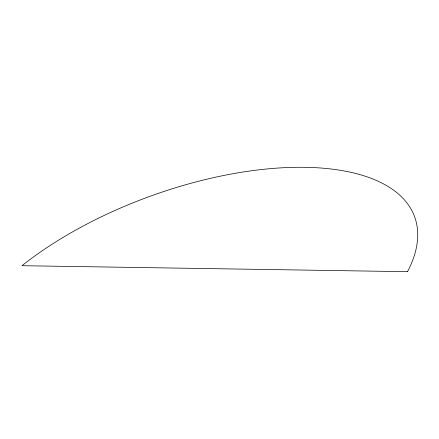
<?xml version="1.0" encoding="UTF-8"?>
<svg xmlns="http://www.w3.org/2000/svg" width="439" height="439" viewBox="0 0 439 439"><rect width="100%" height="100%" fill="white"/><g stroke="black" fill="none" stroke-linecap="round" stroke-linejoin="round"><path stroke-width="0.66" d="M407.535 271.686L21.95 265.699A242.58 110.129 -20.1 0 1 304.924 167.314A242.58 110.129 -20.1 0 1 407.535 271.686"/></g></svg>
